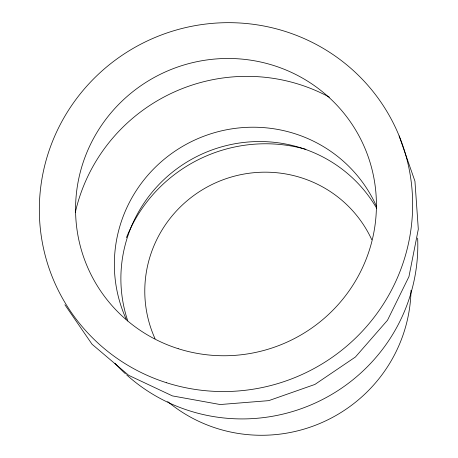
<?xml version="1.0" encoding="UTF-8"?>
<svg xmlns="http://www.w3.org/2000/svg" width="458" height="458" viewBox="0 0 458 458"><rect width="100%" height="100%" fill="white"/><g stroke="black" fill="none" stroke-linecap="round" stroke-linejoin="round"><path stroke-width="0.69" d="M64.899 304.753L92.075 344.273L128.738 375.354L172.42 395.907L220.166 404.534L268.76 400.641L314.892 384.445L355.402 357.028L387.497 320.251L408.954 276.638L418.309 229.195L414.942 181.191L399.118 135.894M126.202 319.186A137.28 134.801 -24.5 0 1 195.812 139.547A137.28 134.801 -24.5 0 1 376.493 206.335M417.656 238.103A173.885 170.748 -24.5 0 1 317.073 402.17A173.885 170.748 -24.5 0 1 126.523 374.764M125.469 373.802A173.885 170.748 -24.5 0 1 114.969 363.268M75.289 212.535A173.885 170.748 -24.5 0 1 329.365 97.159M155.039 338.691A119.126 116.973 -24.5 0 1 214.945 183.12A119.126 116.973 -24.5 0 1 371.759 239.711M127.805 321.001A137.28 134.801 -24.5 0 1 202.075 153.997A137.28 134.801 -24.5 0 1 376.619 208.178M411.021 290.338A147.957 145.289 -24.5 0 1 323.966 421.652A147.957 145.289 -24.5 0 1 167.691 401.592M126.431 237.662A147.957 145.289 -24.5 0 1 305.835 149.331M178.168 348.681A150.894 148.169 -24.5 0 0 373.419 175.574A150.894 148.169 -24.5 0 0 126.385 97.09A150.894 148.169 -24.5 0 0 178.168 348.681M166.649 382.774A187.236 183.858 -24.5 0 0 408.925 167.977A187.236 183.858 -24.5 0 0 102.397 70.584A187.236 183.858 -24.5 0 0 166.649 382.774"/></g></svg>
